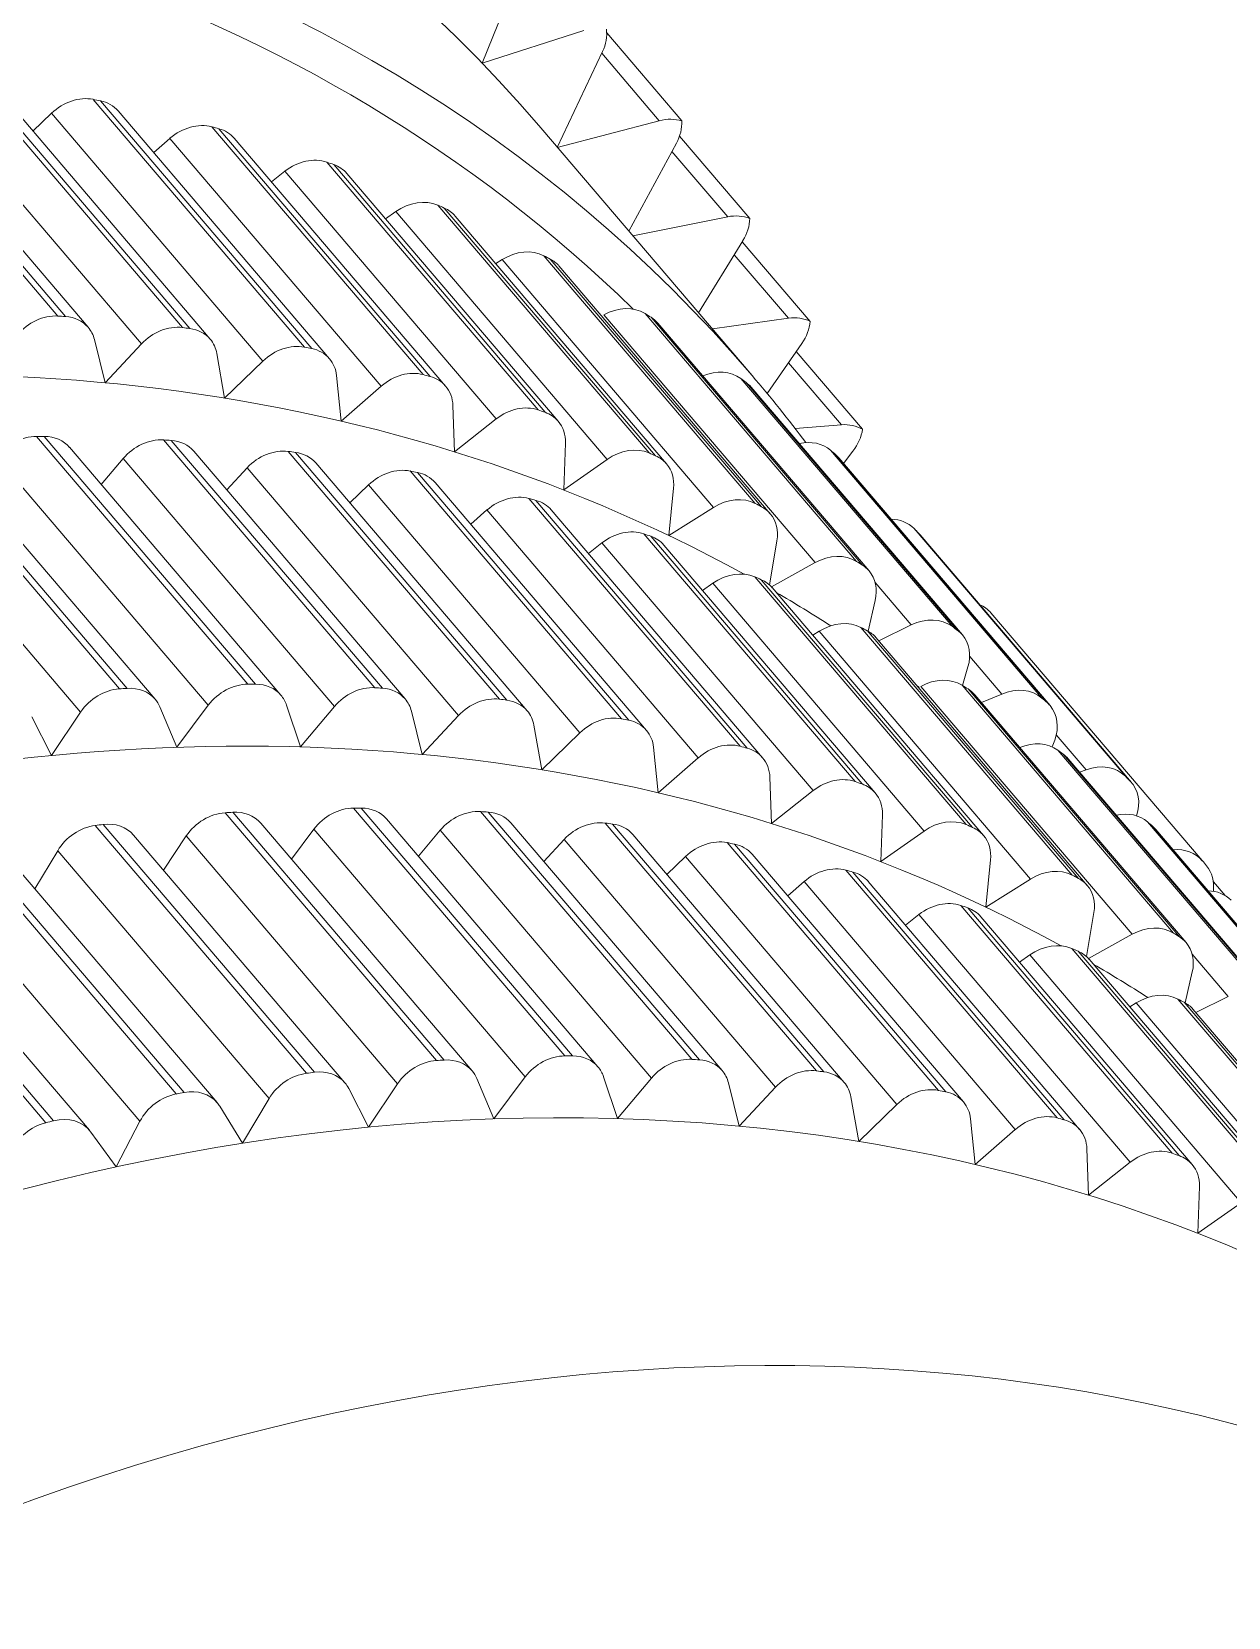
# Model space of a CAD drawing. Header units: metres. Extents: x 2999 to 3109, y 1752 to 1796.
# Drawn here: x 3012.04881 to 3012.05313, y 1761.79973 to 1761.80546 of the extents above; entities that cross this region are included whole.
import ezdxf

# ---------------------------------------------------------------- set-up
doc = ezdxf.new("R2010")
doc.units = ezdxf.units.M
doc.layers.add('PAREDES', color=7, linetype='Continuous')

msp = doc.modelspace()

# ---------------------------------------------------------------- linework, layer by layer
at = {"layer": 'PAREDES', "color": 253, "lineweight": 0}
for p, q in [((3012.050580953375, 1761.805693076457), (3012.05043922738, 1761.805341972981)), ((3012.05043922738, 1761.805341972981), (3012.050805422916, 1761.805460226606)), ((3012.051159607111, 1761.805133561239), (3012.050888509148, 1761.805451518339)), ((3012.050873264536, 1761.805384130103), (3012.050710011375, 1761.805037891653)), ((3012.051078471667, 1761.805134457279), (3012.050870561944, 1761.805378278692)), ((3012.048906998782, 1761.804429271273), (3012.048144060868, 1761.805323892335)), ((3012.04893431277, 1761.804427595543), (3012.048171328505, 1761.805322176897)), ((3012.049016404332, 1761.804388620547), (3012.048253466418, 1761.805283241608)), ((3012.049357119675, 1761.804387640275), (3012.048594181762, 1761.805282261337)), ((3012.049383910203, 1761.804384230228), (3012.048620972289, 1761.805278851289)), ((3012.049208621724, 1761.804328417939), (3012.048445683811, 1761.805223039001)), ((3012.049456939127, 1761.804346171281), (3012.048694001214, 1761.805240792342)), ((3012.049797428306, 1761.804317029254), (3012.049034490392, 1761.805211650316)), ((3012.049823523254, 1761.804311898177), (3012.049060585341, 1761.805206519238)), ((3012.049887827288, 1761.804275205352), (3012.049124809959, 1761.805169919116)), ((3012.048817247422, 1761.805096268789), (3012.048884247145, 1761.805161219922)), ((3012.049647264474, 1761.804266506158), (3012.048884247145, 1761.805161219922)), ((3012.05022609101, 1761.804217796197), (3012.049463153096, 1761.805112417258)), ((3012.050251444028, 1761.804210904381), (3012.049488506115, 1761.805105525442)), ((3012.051413189513, 1761.804214717588), (3012.0506502516, 1761.80510933865)), ((3012.050710011375, 1761.805037891653), (3012.051078471667, 1761.805134457279)), ((3012.04925305935, 1761.805019555285), (3012.049311819962, 1761.805070858068)), ((3012.050074804227, 1761.804176276715), (3012.049311819962, 1761.805070858068)), ((3012.05030707632, 1761.804176266152), (3012.049544138406, 1761.805070887213)), ((3012.051140148549, 1761.805053079639), (3012.050968429725, 1761.804736236655)), ((3012.051405049581, 1761.804781570708), (3012.051151489177, 1761.805078868365)), ((3012.051325219697, 1761.804787603572), (3012.051124093363, 1761.805023412835)), ((3012.049677946889, 1761.804914034185), (3012.049726661301, 1761.804952390841)), ((3012.050489599214, 1761.804057769779), (3012.049726661301, 1761.804952390841)), ((3012.050641353538, 1761.804090206385), (3012.049878415625, 1761.804984827446)), ((3012.05066588521, 1761.804081646533), (3012.049902900946, 1761.804976227887)), ((3012.050713104092, 1761.804049605677), (3012.049950166179, 1761.804944226738)), ((3012.051041567634, 1761.803934776635), (3012.050278550304, 1761.804829490399)), ((3012.051065105841, 1761.803924562036), (3012.050302167928, 1761.804819183097)), ((3012.050090089662, 1761.804780235592), (3012.0501270302, 1761.80480625564)), ((3012.050889968113, 1761.803911634579), (3012.0501270302, 1761.80480625564)), ((3012.051104308698, 1761.803895780451), (3012.050341324434, 1761.804790361804)), ((3012.05098323409, 1761.804718861518), (3012.051325219697, 1761.804787603572)), ((3012.051424972557, 1761.803752248879), (3012.050662080995, 1761.804646909648)), ((3012.051380460529, 1761.804701355314), (3012.051220242986, 1761.80444097846)), ((3012.051544694242, 1761.80442108245), (3012.051349047585, 1761.804650495217)), ((3012.051622874329, 1761.804409939336), (3012.051377890809, 1761.804697225088)), ((3012.050487951891, 1761.80461845121), (3012.050511245337, 1761.804633101694)), ((3012.051274183249, 1761.803738480633), (3012.050511245337, 1761.804633101694)), ((3012.051447437885, 1761.803740472235), (3012.050684499971, 1761.804635093296)), ((3012.05147904188, 1761.803715307291), (3012.050716103967, 1761.804609928352)), ((3012.05164073542, 1761.803538943883), (3012.050877797506, 1761.804433564944)), ((3012.051790072392, 1761.803543431175), (3012.051027134478, 1761.804438052237)), ((3012.051811418488, 1761.803530052778), (3012.051048480575, 1761.804424673839)), ((3012.051270056342, 1761.804382549258), (3012.051544694242, 1761.80442108245)), ((3012.051835681953, 1761.803509047251), (3012.051072664624, 1761.804403761015)), ((3012.049038966724, 1761.804344458448), (3012.049078154578, 1761.804188200624)), ((3012.049078154578, 1761.804188200624), (3012.049208621724, 1761.804328417939)), ((3012.0515931483, 1761.804330466796), (3012.051467926328, 1761.804149415398)), ((3012.04948127339, 1761.804293561477), (3012.049509265518, 1761.804133016903)), ((3012.049509265518, 1761.804133016903), (3012.049647264474, 1761.804266506158)), ((3012.051735902762, 1761.804036615403), (3012.051544815858, 1761.804260611699)), ((3012.051812121879, 1761.804020256203), (3012.051572776866, 1761.804300960054)), ((3012.049913231661, 1761.804214028873), (3012.049929988509, 1761.804049806608)), ((3012.052135357933, 1761.803308959463), (3012.051372466372, 1761.804203620233)), ((3012.052155505383, 1761.803294072016), (3012.05139256747, 1761.804188693077)), ((3012.049929988509, 1761.804049806608), (3012.050074804227, 1761.804176276715)), ((3012.052172746288, 1761.803277980508), (3012.051409808375, 1761.80417260157)), ((3012.050333179991, 1761.804106205336), (3012.050338503174, 1761.803939099843)), ((3012.050338503174, 1761.803939099843), (3012.050489599214, 1761.804057769779)), ((3012.051568570001, 1761.804023301847), (3012.051735902762, 1761.804036615403)), ((3012.049129138057, 1761.803082937993), (3012.048366200143, 1761.803977559055)), ((3012.049157201081, 1761.803084797181), (3012.048394263167, 1761.803979418242)), ((3012.04959329627, 1761.803099784935), (3012.048830358357, 1761.803994405996)), ((3012.049621007952, 1761.803099896518), (3012.048858070039, 1761.803994517579)), ((3012.050051428827, 1761.803087359535), (3012.049288444563, 1761.803981940889)), ((3012.050078742815, 1761.803085683805), (3012.049315758551, 1761.803980265159)), ((3012.050739205301, 1761.803970541554), (3012.050733147968, 1761.803801241307)), ((3012.049257861963, 1761.803045817106), (3012.048494924049, 1761.803940438167)), ((3012.049450043469, 1761.803023838845), (3012.048687105555, 1761.803918459906)), ((3012.049712420484, 1761.803060548248), (3012.04894948257, 1761.803955169309)), ((3012.049063993063, 1761.803820843067), (3012.049142281189, 1761.803914270693)), ((3012.049905219102, 1761.803019649632), (3012.049142281189, 1761.803914270693)), ((3012.050160834377, 1761.803046708809), (3012.049397896464, 1761.80394132987)), ((3012.050501549721, 1761.803045728537), (3012.049738611807, 1761.803940349598)), ((3012.050528340248, 1761.80304231849), (3012.049765355983, 1761.803936899843)), ((3012.050733147968, 1761.803801241307), (3012.050889968113, 1761.803911634579)), ((3012.052459406192, 1761.803050025748), (3012.051696468279, 1761.803944646809)), ((3012.052478229227, 1761.803033682245), (3012.051715244962, 1761.803928263598)), ((3012.052488990502, 1761.803022809132), (3012.051726006237, 1761.803917390485)), ((3012.051777490628, 1761.803941725056), (3012.051743160006, 1761.803897366674)), ((3012.048989305692, 1761.802999152794), (3012.04822641413, 1761.803893813563)), ((3012.049516536567, 1761.803802183081), (3012.049590113857, 1761.803881127262)), ((3012.05035305177, 1761.802986506201), (3012.049590113857, 1761.803881127262)), ((3012.050601402237, 1761.803004127132), (3012.049838431259, 1761.803898880604)), ((3012.050941858352, 1761.802975117516), (3012.050178920438, 1761.803869738578)), ((3012.0509679533, 1761.802969986438), (3012.050205015387, 1761.8038646075)), ((3012.049961631116, 1761.803754317343), (3012.050028756606, 1761.803819215481)), ((3012.050791694519, 1761.80292459442), (3012.050028756606, 1761.803819215481)), ((3012.051032257334, 1761.802933293614), (3012.050269273069, 1761.803827874968)), ((3012.051129752036, 1761.803807633759), (3012.051112354048, 1761.803636655114)), ((3012.051370474704, 1761.802875844751), (3012.050607536791, 1761.803770465812)), ((3012.051395874073, 1761.802868992643), (3012.05063293616, 1761.803763613704)), ((3012.051112354048, 1761.803636655114), (3012.051274183249, 1761.803738480633)), ((3012.050397443044, 1761.803677603839), (3012.050456250008, 1761.80372894633)), ((3012.051219267337, 1761.802834232566), (3012.050456250008, 1761.80372894633)), ((3012.051451506365, 1761.802834354414), (3012.050688568452, 1761.803728975475)), ((3012.051785863, 1761.802748201944), (3012.051022799319, 1761.803642876)), ((3012.051810268905, 1761.802739695087), (3012.051047330991, 1761.803634316149)), ((3012.051503218288, 1761.803618038477), (3012.051476495611, 1761.803458038473)), ((3012.052760860304, 1761.80276755721), (3012.05199792239, 1761.803662178271)), ((3012.05277827951, 1761.802749850354), (3012.052015341596, 1761.803644471416)), ((3012.05278307102, 1761.802744632421), (3012.052020086755, 1761.803639213775)), ((3012.050822330583, 1761.803572082739), (3012.050871091346, 1761.803610479102)), ((3012.051634108675, 1761.802715765338), (3012.050871091346, 1761.803610479102)), ((3012.051857534138, 1761.802707693939), (3012.051094596225, 1761.803602315)), ((3012.05148332566, 1761.803451191443), (3012.05164073542, 1761.803538943883)), ((3012.051234473356, 1761.803438284146), (3012.051271493309, 1761.803464211491)), ((3012.052034477574, 1761.802569630138), (3012.051271493309, 1761.803464211491)), ((3012.052185997679, 1761.802592864897), (3012.051423059766, 1761.803487485959)), ((3012.052209535887, 1761.802582650298), (3012.051446597974, 1761.803477271359)), ((3012.05224881816, 1761.80255377601), (3012.051485754479, 1761.803448450066)), ((3012.051988049292, 1761.803313925089), (3012.05185765568, 1761.803466791896)), ((3012.051858028724, 1761.803402656468), (3012.051832206449, 1761.80329132704)), ((3012.053038039255, 1761.80246332849), (3012.052275101341, 1761.803357949552)), ((3012.051632461352, 1761.803276446769), (3012.05165562903, 1761.803291150249)), ((3012.052418646359, 1761.802396436485), (3012.05165562903, 1761.803291150249)), ((3012.052569402602, 1761.802410337141), (3012.051806464689, 1761.803304958202)), ((3012.05259186793, 1761.802398560497), (3012.051828930017, 1761.803293181558)), ((3012.051870414611, 1761.803256389053), (3012.051988049292, 1761.803313925089)), ((3012.052623425574, 1761.802373355845), (3012.051860487661, 1761.803267976906)), ((3012.05219273378, 1761.8031623355), (3012.052172841971, 1761.803095306019)), ((3012.05231472165, 1761.803064311727), (3012.052198940508, 1761.803200121214)), ((3012.052785119114, 1761.802196992437), (3012.052022181201, 1761.803091613498)), ((3012.052934502437, 1761.802201519437), (3012.052171564524, 1761.803096140499)), ((3012.052955848533, 1761.80218814104), (3012.052192864269, 1761.803082722393)), ((3012.052980111999, 1761.802167135513), (3012.052217174085, 1761.803061756574)), ((3012.052241508322, 1761.803033257099), (3012.05231472165, 1761.803064311727)), ((3012.048884321358, 1761.802842510713), (3012.048989305692, 1761.802999152794)), ((3012.049274967226, 1761.803017875694), (3012.049336083634, 1761.802872045117)), ((3012.049336083634, 1761.802872045117), (3012.049450043469, 1761.803023838845)), ((3012.049732509244, 1761.803024714886), (3012.049782760567, 1761.802873273453)), ((3012.049782760567, 1761.802873273453), (3012.049905219102, 1761.803019649632)), ((3012.050183396769, 1761.803002546711), (3012.050222584623, 1761.802846288886)), ((3012.050222584623, 1761.802846288886), (3012.05035305177, 1761.802986506201)), ((3012.048812690593, 1761.802982227213), (3012.048884321358, 1761.802842510713)), ((3012.050625736499, 1761.802951517328), (3012.050653695564, 1761.802791105165)), ((3012.050653695564, 1761.802791105165), (3012.050791694519, 1761.80292459442)), ((3012.051057741122, 1761.802872024432), (3012.051074418554, 1761.80270789487)), ((3012.052505976593, 1761.802898002755), (3012.052497012866, 1761.802873285831)), ((3012.05261940892, 1761.802791203097), (3012.052511681818, 1761.802917517188)), ((3012.051074418554, 1761.80270789487), (3012.051219267337, 1761.802834232566)), ((3012.053279787979, 1761.801967047726), (3012.052516850066, 1761.802861668787)), ((3012.053299935428, 1761.801952160278), (3012.052536951164, 1761.802846741631)), ((3012.053317209398, 1761.80193593636), (3012.05255423842, 1761.802830689832)), ((3012.0514776431, 1761.802764161187), (3012.05148293322, 1761.802597188105)), ((3012.052595236645, 1761.802782550644), (3012.05261940892, 1761.802791203097)), ((3012.05148293322, 1761.802597188105), (3012.051634108675, 1761.802715765338)), ((3012.050737805732, 1761.801757780494), (3012.049974742051, 1761.802652454551)), ((3012.050765517413, 1761.801757892077), (3012.050002533149, 1761.80265247343)), ((3012.049805178341, 1761.801695158044), (3012.049042194076, 1761.802589739397)), ((3012.049833453652, 1761.801698645713), (3012.049070515739, 1761.802593266774)), ((3012.050273568102, 1761.801741026255), (3012.049510630189, 1761.802635647316)), ((3012.050301631126, 1761.801742885443), (3012.049538646861, 1761.802637466796)), ((3012.050402292008, 1761.801703905368), (3012.049639354095, 1761.802598526429)), ((3012.050856850529, 1761.80171863651), (3012.050093866264, 1761.802613217863)), ((3012.051195812521, 1761.801745408089), (3012.050432874608, 1761.802640029151)), ((3012.051223126509, 1761.801743732359), (3012.050460188596, 1761.802638353421)), ((3012.051305343839, 1761.801704704368), (3012.050542280158, 1761.802599378424)), ((3012.051645979766, 1761.801703816799), (3012.050883041853, 1761.80259843786)), ((3012.051672723942, 1761.801700367044), (3012.050909786029, 1761.802594988105)), ((3012.051883714762, 1761.802628537113), (3012.051877657429, 1761.802459236866)), ((3012.053603836237, 1761.80170811401), (3012.052840898324, 1761.802602735071)), ((3012.053622659273, 1761.801691770507), (3012.052859675008, 1761.80258635186)), ((3012.049943495451, 1761.801660629604), (3012.049180557538, 1761.802555250665)), ((3012.049288364055, 1761.802428843871), (3012.049370797824, 1761.802551862117)), ((3012.050133735737, 1761.801657241056), (3012.049370797824, 1761.802551862117)), ((3012.049750337237, 1761.802468411522), (3012.04983148925, 1761.80257650846)), ((3012.050594473514, 1761.801681927107), (3012.04983148925, 1761.80257650846)), ((3012.050208502524, 1761.802478838626), (3012.050286711235, 1761.802572358955)), ((3012.051049649148, 1761.801677737894), (3012.050286711235, 1761.802572358955)), ((3012.050661046028, 1761.80246017864), (3012.050734543902, 1761.802539215524)), ((3012.051497481815, 1761.801644594463), (3012.050734543902, 1761.802539215524)), ((3012.051745832282, 1761.801662215394), (3012.050982894369, 1761.802556836455)), ((3012.051877657429, 1761.802459236866), (3012.052034477574, 1761.802569630138)), ((3012.053633453612, 1761.801680764983), (3012.052870515698, 1761.802575386044)), ((3012.049334543037, 1761.801620201819), (3012.048571605124, 1761.80251482288)), ((3012.049362871806, 1761.801625503375), (3012.048599854477, 1761.802520217139)), ((3012.049482460148, 1761.801588914592), (3012.048719522235, 1761.802483535654)), ((3012.048824469792, 1761.802360466161), (3012.048906497196, 1761.802498406177)), ((3012.04966943511, 1761.801603785115), (3012.048906497196, 1761.802498406177)), ((3012.051106061161, 1761.802412405605), (3012.051173186652, 1761.802477303743)), ((3012.051936124565, 1761.801582682682), (3012.051173186652, 1761.802477303743)), ((3012.052086288397, 1761.801633205778), (3012.051323350483, 1761.802527826839)), ((3012.052112462761, 1761.801627981998), (3012.051349445432, 1761.802522695762)), ((3012.052176641027, 1761.801591342168), (3012.051413703114, 1761.802485963229)), ((3012.048891851814, 1761.801523696214), (3012.048128913902, 1761.802418317276)), ((3012.049203445157, 1761.801521717655), (3012.048440460892, 1761.802416299009)), ((3012.052514904749, 1761.801533933013), (3012.051751966836, 1761.802428554074)), ((3012.052540257767, 1761.801527041197), (3012.051777366205, 1761.802421701966)), ((3012.052274215146, 1761.80246558961), (3012.052256784094, 1761.802294743376)), ((3012.048863562292, 1761.801516660187), (3012.048100624379, 1761.802411281248)), ((3012.049020947148, 1761.801489143816), (3012.048257883468, 1761.802383817872)), ((3012.051541873089, 1761.802335692101), (3012.051600759469, 1761.802386941889)), ((3012.052363697382, 1761.801492320828), (3012.051600759469, 1761.802386941889)), ((3012.052595936411, 1761.801492442676), (3012.051832952146, 1761.802387024029)), ((3012.052256784094, 1761.802294743376), (3012.052418646359, 1761.802396436485)), ((3012.053121212446, 1761.802336875473), (3012.053078817805, 1761.802386550901)), ((3012.052930246693, 1761.801406250498), (3012.052167308781, 1761.802300871559)), ((3012.051966760628, 1761.802230171001), (3012.052015554456, 1761.802268434954)), ((3012.052778538721, 1761.8013738536), (3012.052015554456, 1761.802268434954)), ((3012.052954778366, 1761.801397690647), (3012.052191840452, 1761.802292311708)), ((3012.053002043599, 1761.801365689498), (3012.052239105686, 1761.802260310559)), ((3012.052647648333, 1761.802276126739), (3012.052620879305, 1761.802116087027)), ((3012.052627755706, 1761.802109279705), (3012.052785119114, 1761.802196992437)), ((3012.053330381373, 1761.801250913451), (3012.05256744346, 1761.802145534513)), ((3012.053353919581, 1761.801240698852), (3012.052591028019, 1761.802135359621)), ((3012.052378903402, 1761.802096372408), (3012.052415923355, 1761.802122299753)), ((3012.053178861268, 1761.801227678692), (3012.052415923355, 1761.802122299753)), ((3012.053393201853, 1761.801211824564), (3012.052630263941, 1761.802106445625)), ((3012.053132479337, 1761.801972013351), (3012.053002085725, 1761.802124880159)), ((3012.05300245877, 1761.80206074473), (3012.052976636494, 1761.801949415302)), ((3012.053713832648, 1761.801068425403), (3012.052950894735, 1761.801963046464)), ((3012.05301487772, 1761.801914344904), (3012.053132479337, 1761.801972013351)), ((3012.052776891398, 1761.801934535031), (3012.052800138491, 1761.801949145808)), ((3012.053563076405, 1761.801054524746), (3012.052800138491, 1761.801949145808)), ((3012.053736377391, 1761.801056556056), (3012.052973360062, 1761.80195126982)), ((3012.05376785562, 1761.801031444107), (3012.053004917706, 1761.801926065168)), ((3012.050419397271, 1761.801675963956), (3012.050480467328, 1761.801530093671)), ((3012.050480467328, 1761.801530093671), (3012.050594473514, 1761.801681927107)), ((3012.050876972353, 1761.801682670737), (3012.050927190613, 1761.801531361715)), ((3012.050927190613, 1761.801531361715), (3012.051049649148, 1761.801677737894)), ((3012.049957120638, 1761.801640315475), (3012.050028751404, 1761.801500598975)), ((3012.050028751404, 1761.801500598975), (3012.050133735737, 1761.801657241056)), ((3012.051327780463, 1761.801660595265), (3012.051367014669, 1761.801504377148)), ((3012.051367014669, 1761.801504377148), (3012.051497481815, 1761.801644594463)), ((3012.049491969628, 1761.801575843955), (3012.049573856727, 1761.801442824171)), ((3012.049573856727, 1761.801442824171), (3012.04966943511, 1761.801603785115)), ((3012.051770166545, 1761.80160960559), (3012.051798205025, 1761.801449100724)), ((3012.051798205025, 1761.801449100724), (3012.051936124565, 1761.801582682682)), ((3012.049117557632, 1761.80135732486), (3012.049203445157, 1761.801521717655)), ((3012.052202171167, 1761.801530112694), (3012.0522188486, 1761.801365983132)), ((3012.049025751638, 1761.801482972588), (3012.049117557632, 1761.80135732486)), ((3012.0522188486, 1761.801365983132), (3012.052363697382, 1761.801492320828)), ((3012.052622073146, 1761.801422249449), (3012.052627396329, 1761.801255143956)), ((3012.052627396329, 1761.801255143956), (3012.052778538721, 1761.8013738536)), ((3012.053028144808, 1761.801286625375), (3012.053022041123, 1761.80111728542)), ((3012.053022041123, 1761.80111728542), (3012.053178861268, 1761.801227678692))]:
    msp.add_line(p, q, dxfattribs=at)
for centre, radius, start, end in [((3010.970527799075, 1762.908031058607), 1.466147559632665, 301.4662384121358, 319.7050643108328), ((3111.831710831227, 1645.171900464966), 153.5083563845369, 130.5044300701699, 130.5682091427031), ((3103.501619721041, 1654.8958702153), 140.6997006626653, 130.497354821136, 130.5667228412183)]:
    msp.add_arc(centre, radius, start, end, dxfattribs=at)
for centre, major_axis, ratio, start_param, end_param in [((3009.143085672198, 1765.041227319452), (-2.768294905619666, 3.231465536757614), 0.5783642864339333, 3.047316074371338, 3.235869169235229), ((3012.044677533914, 1761.800015523697), (0.005972797101564249, 0.0050937222497857), 0.8089340818482185, 4.205712230032077e-06, 2.229350805282593), ((3012.045440471828, 1761.799120902636), (0.005858627080862386, 0.004996398590360712), 0.8089340707589203, 0.07397518306970596, 3.061085939407349), ((3012.045440471828, 1761.799120902636), (0.005972797101564249, 0.0050937222497857), 0.8089340818482185, 6.283098220825195, 9.424691200256348), ((3012.050740594578, 1761.805419477888), (0.0001217253010711734, 0.0001037960305268887), 0.8089340472728174, 5.221343994140625, 5.791396617889404), ((3012.048977459714, 1761.805071174594), (0.0001217253010711734, 0.0001037960305268887), 0.8089340472728174, 0.5714225769042969, 1.648749470710754), ((3012.04620340974, 1761.798226281574), (0.006048879547756614, 0.00515857821753691), 0.8089341051817623, 0.5675672292709351, 0.5714225769042969), ((3012.049003038307, 1761.805066083378), (0.0001217253010711734, 0.0001037960305268887), 0.8089340472728174, 3.401769888000672e-08, 0.5675672292709351), ((3012.04939748374, 1761.804973863721), (0.0001217253010711734, 0.0001037960305268887), 0.8089340472728174, 0.5073084235191345, 1.584635376930237), ((3012.04620340974, 1761.798226281574), (0.006048879547756614, 0.00515857821753691), 0.8089341051817623, 0.5034530758857727, 0.5073084235191345), ((3012.049422413105, 1761.804967091183), (0.0001217253010711734, 0.0001037960305268887), 0.8089340472728174, 6.283185482025146, 6.786638259887695), ((3012.051088178739, 1761.804996664297), (0.0001217253010711734, 0.0001037960305268887), 0.8089340472728174, 0.4625006020069122, 1.032553672790527), ((3012.051011890003, 1761.805097350084), (0.0001217253010711734, 0.0001037960305268887), 0.8089340472728174, 5.157229900360107, 5.727282524108887), ((3012.049804412274, 1761.804848778579), (0.0001217253010711734, 0.0001037960305268887), 0.8089340472728174, 0.4431942999362946, 1.520521283149719), ((3012.04620340974, 1761.798226281574), (0.006048879547756614, 0.00515857821753691), 0.8089341051817623, 0.4393389225006104, 0.4431942999362946), ((3012.049828520293, 1761.804840338005), (0.0001217253010711734, 0.0001037960305268887), 0.8089340472728174, 6.283185005187988, 6.722524166107178), ((3012.050196563993, 1761.804696568393), (0.0001217253010711734, 0.0001037960305268887), 0.8089340472728174, 0.3790801763534546, 1.456407070159912), ((3012.04620340974, 1761.798226281574), (0.006048879547756614, 0.00515857821753691), 0.8089341051817623, 0.3752247989177704, 0.3790801763534546), ((3012.050219678548, 1761.804686473071), (0.0001217253010711734, 0.0001037960305268887), 0.8089340472728174, 6.283019065856934, 6.65841007232666), ((3012.051325452842, 1761.804647641796), (0.0001217253010711734, 0.0001037960305268887), 0.8089340472728174, 0.3983864784240723, 0.9684394598007202), ((3012.051257195881, 1761.804754243737), (0.0001217253010711734, 0.0001037960305268887), 0.8089340472728174, 5.093115329742432, 5.663168430328369), ((3012.050572290639, 1761.804517749981), (0.0001217253010711734, 0.0001037960305268887), 0.8089340472728174, 0.3149660229682922, 1.392292976379395), ((3012.04620340974, 1761.798226281574), (0.006048879547756614, 0.00515857821753691), 0.8089341051817623, 0.311110645532608, 0.3149660229682922), ((3012.050594332314, 1761.804506092614), (0.0001217253010711734, 0.0001037960305268887), 0.8089340472728174, 8.544111551600508e-08, 0.311110645532608), ((3012.048867881398, 1761.804286460384), (0.0001217253010711734, 0.0001037960305268887), 0.8089340472728174, 0.6996508240699768, 1.776977777481079), ((3012.046966347654, 1761.797331660513), (0.006048879547756614, 0.00515857821753691), 0.8089341051817623, 0.695795476436615, 0.6996508240699768), ((3012.048894679031, 1761.804284824516), (0.0001217253010711734, 0.0001037960305268887), 0.8089340472728174, 0.0001322138559771702, 0.695795476436615), ((3012.050930083008, 1761.804312959284), (0.0001217253010711734, 0.0001037960305268887), 0.8089340472728174, 0.2508518993854523, 1.328178882598877), ((3012.04620340974, 1761.798226281574), (0.006048879547756614, 0.00515857821753691), 0.8089341051817623, 0.2469965219497681, 0.2508518993854523), ((3012.050950939323, 1761.804299964985), (0.0001217253010711734, 0.0001037960305268887), 0.8089340472728174, 6.283185482025146, 6.530181884765625), ((3012.051535413907, 1761.804279560937), (0.0001217253010711734, 0.0001037960305268887), 0.8089340472728174, 0.3342723548412323, 0.9043253660202026), ((3012.046966347654, 1761.797331660513), (0.005858627080862386, 0.004996398590360712), 0.8089340707589203, 0.2972365319728851, 0.9991498589515686), ((3012.048894679031, 1761.804284824516), (0.0001217253010711734, 0.0001037960305268887), 0.8089340472728174, 5.90165376663208, 6.283317565917969), ((3012.049309019069, 1761.804245652733), (0.0001217253010711734, 0.0001037960305268887), 0.8089340472728174, 0.6355367302894592, 1.712863683700562), ((3012.046966347654, 1761.797331660513), (0.006048879547756614, 0.00515857821753691), 0.8089341051817623, 0.6316813230514526, 0.6355367302894592), ((3012.049335293241, 1761.804242282547), (0.0001217253010711734, 0.0001037960305268887), 0.8089340472728174, 3.284769150013744e-07, 0.6316813230514526), ((3012.051475460031, 1761.804391668513), (0.0001217253010711734, 0.0001037960305268887), 0.8089340472728174, 5.029001235961914, 5.599054336547852), ((3012.049335293241, 1761.804242282547), (0.0001217253010711734, 0.0001037960305268887), 0.8089340472728174, 5.837539672851562, 6.283185482025146), ((3012.049740477042, 1761.80417646083), (0.0001217253010711734, 0.0001037960305268887), 0.8089340472728174, 0.5714225769042969, 1.648749470710754), ((3012.046966347654, 1761.797331660513), (0.006048879547756614, 0.00515857821753691), 0.8089341051817623, 0.5675672292709351, 0.5714225769042969), ((3012.04976597622, 1761.804171462316), (0.0001217253010711734, 0.0001037960305268887), 0.8089340472728174, 3.401741111019874e-08, 0.5675672292709351), ((3012.04976597622, 1761.804171462316), (0.0001217253010711734, 0.0001037960305268887), 0.8089340472728174, 5.773425579071045, 6.283185482025146), ((3012.050160501069, 1761.804079149957), (0.0001217253010711734, 0.0001037960305268887), 0.8089340472728174, 0.5073084235191345, 1.584635376930237), ((3012.046966347654, 1761.797331660513), (0.006048879547756614, 0.00515857821753691), 0.8089341051817623, 0.5034530758857727, 0.5073084235191345), ((3012.050185351019, 1761.804072470122), (0.0001217253010711734, 0.0001037960305268887), 0.8089340472728174, 6.283185482025146, 6.786638259887695), ((3012.051268425405, 1761.804083308888), (0.0001217253010711734, 0.0001037960305268887), 0.8089340472728174, 0.1867377609014511, 1.192118883132935), ((3012.04620340974, 1761.798226281574), (0.006048879547756614, 0.00515857821753691), 0.8089341051817623, 0.1828823834657669, 0.1867377609014511), ((3012.051288116138, 1761.804068673129), (0.0001217253010711734, 0.0001037960305268887), 0.8089340472728174, 6.283185005187988, 6.466067790985107), ((3012.045440471828, 1761.799120902636), (0.005972797101564249, 0.0050937222497857), 0.8089340818482185, 6.234360694885254, 6.283098220825195), ((3012.050185351019, 1761.804072470122), (0.0001217253010711734, 0.0001037960305268887), 0.8089340472728174, 5.709311485290527, 6.283185482025146), ((3012.050567396538, 1761.803954197225), (0.0001217253010711734, 0.0001037960305268887), 0.8089340472728174, 0.4431942999362946, 1.520521283149719), ((3012.046966347654, 1761.797331660513), (0.006048879547756614, 0.00515857821753691), 0.8089341051817623, 0.4393389225006104, 0.4431942999362946), ((3012.050591458207, 1761.803945716943), (0.0001217253010711734, 0.0001037960305268887), 0.8089340472728174, 6.283185005187988, 6.722524166107178), ((3012.050591458207, 1761.803945716943), (0.0001217253010711734, 0.0001037960305268887), 0.8089340472728174, 5.64519739151001, 6.283185005187988), ((3012.051717228224, 1761.803893957806), (0.0001217253010711734, 0.0001037960305268887), 0.8089340472728174, 0.2701582014560699, 0.8402112126350403), ((3012.051665722976, 1761.804011213493), (0.0001217253010711734, 0.0001037960305268887), 0.8089340472728174, 4.964887142181396, 5.534940242767334), ((3012.048800482527, 1761.803851314537), (0.0001217253010711734, 0.0001037960305268887), 0.8089340472728174, 0.7637649774551392, 1.841091871261597), ((3012.047347839786, 1761.796884369836), (0.006048879547756614, 0.00515857821753691), 0.8089341051817623, 0.7599096298217773, 0.7637649774551392), ((3012.048827710918, 1761.803851333571), (0.0001217253010711734, 0.0001037960305268887), 0.8089340472728174, 6.283185005187988, 7.043095111846924), ((3012.04924937353, 1761.803839169708), (0.0001217253010711734, 0.0001037960305268887), 0.8089340472728174, 0.6996508240699768, 1.776977777481079), ((3012.047347839786, 1761.796884369836), (0.006048879547756614, 0.00515857821753691), 0.8089341051817623, 0.695795476436615, 0.6996508240699768), ((3012.049276204227, 1761.803837401429), (0.0001217253010711734, 0.0001037960305268887), 0.8089340472728174, 0.0001322138559771702, 0.695795476436615), ((3012.051585947682, 1761.803829553859), (0.0001217253010711734, 0.0001037960305268887), 0.8089340472728174, 0.12262362241745, 0.983066737651825), ((3012.049690511201, 1761.803798362056), (0.0001217253010711734, 0.0001037960305268887), 0.8089340472728174, 0.6355367302894592, 1.712863683700562), ((3012.047347839786, 1761.796884369836), (0.006048879547756614, 0.00515857821753691), 0.8089341051817623, 0.6316813230514526, 0.6355367302894592), ((3012.049716739022, 1761.803794952163), (0.0001217253010711734, 0.0001037960305268887), 0.8089340472728174, 3.284772276401782e-07, 0.6316813230514526), ((3012.050959501906, 1761.803801947332), (0.0001217253010711734, 0.0001037960305268887), 0.8089340472728174, 0.3790801763534546, 1.456407070159912), ((3012.046966347654, 1761.797331660513), (0.006048879547756614, 0.00515857821753691), 0.8089341051817623, 0.3752247989177704, 0.3790801763534546), ((3012.050982616462, 1761.803791852009), (0.0001217253010711734, 0.0001037960305268887), 0.8089340472728174, 6.283019065856934, 6.65841007232666), ((3012.04620340974, 1761.798226281574), (0.006048879547756614, 0.00515857821753691), 0.8089341051817623, 0.1187682524323463, 0.12262362241745), ((3012.051604280936, 1761.803813594455), (0.0001217253010711734, 0.0001037960305268887), 0.8089340472728174, 6.283090591430664, 6.40195369720459), ((3012.050121922823, 1761.803729130445), (0.0001217253010711734, 0.0001037960305268887), 0.8089340472728174, 0.5714225769042969, 1.648749470710754), ((3012.047347839786, 1761.796884369836), (0.006048879547756614, 0.00515857821753691), 0.8089341051817623, 0.5675672292709351, 0.5714225769042969), ((3012.050147547768, 1761.803724078937), (0.0001217253010711734, 0.0001037960305268887), 0.8089340472728174, 3.40174004520577e-08, 0.5675672292709351), ((3012.050982616462, 1761.803791852009), (0.0001217253010711734, 0.0001037960305268887), 0.8089340472728174, 5.581083297729492, 6.283019065856934), ((3012.050541993201, 1761.803631859281), (0.0001217253010711734, 0.0001037960305268887), 0.8089340472728174, 0.5073084235191345, 1.584635376930237), ((3012.047347839786, 1761.796884369836), (0.006048879547756614, 0.00515857821753691), 0.8089341051817623, 0.5034530758857727, 0.5073084235191345), ((3012.0505667968, 1761.803625139737), (0.0001217253010711734, 0.0001037960305268887), 0.8089340472728174, 6.283185482025146, 6.786638259887695), ((3012.051335307968, 1761.803623036217), (0.0001217253010711734, 0.0001037960305268887), 0.8089340472728174, 0.3149660229682922, 1.392292976379395), ((3012.046966347654, 1761.797331660513), (0.006048879547756614, 0.00515857821753691), 0.8089341051817623, 0.311110645532608, 0.3149660229682922), ((3012.051357270228, 1761.803611471553), (0.0001217253010711734, 0.0001037960305268887), 0.8089340472728174, 8.544105156715887e-08, 0.311110645532608), ((3012.051357270228, 1761.803611471553), (0.0001217253010711734, 0.0001037960305268887), 0.8089340472728174, 5.516969203948975, 6.283185482025146), ((3012.051881306262, 1761.803552793496), (0.0001217253010711734, 0.0001037960305268887), 0.8089340472728174, 0.05850948765873909, 0.7353331446647644), ((3012.050948921735, 1761.803506774138), (0.0001217253010711734, 0.0001037960305268887), 0.8089340472728174, 0.4431942999362946, 1.520521283149719), ((3012.047347839786, 1761.796884369836), (0.006048879547756614, 0.00515857821753691), 0.8089341051817623, 0.4393389225006104, 0.4431942999362946), ((3012.050972950339, 1761.803498426267), (0.0001217253010711734, 0.0001037960305268887), 0.8089340472728174, 6.283185005187988, 6.722524166107178), ((3012.04620340974, 1761.798226281574), (0.006048879547756614, 0.00515857821753691), 0.8089341051817623, 0.05465411394834518, 0.05850948765873909), ((3012.051898361454, 1761.803535417744), (0.0001217253010711734, 0.0001037960305268887), 0.8089340472728174, 1.555331010649752e-07, 0.05465411394834518), ((3012.051693020921, 1761.803418338222), (0.0001217253010711734, 0.0001037960305268887), 0.8089340472728174, 0.2508518993854523, 1.328178882598877), ((3012.051340947687, 1761.803354616947), (0.0001217253010711734, 0.0001037960305268887), 0.8089340472728174, 0.3790801763534546, 1.456407070159912), ((3012.046966347654, 1761.797331660513), (0.006048879547756614, 0.00515857821753691), 0.8089341051817623, 0.2469965219497681, 0.2508518993854523), ((3012.051713877237, 1761.803405343923), (0.0001217253010711734, 0.0001037960305268887), 0.8089340472728174, 6.283185482025146, 6.530181884765625), ((3012.051713877237, 1761.803405343923), (0.0001217253010711734, 0.0001037960305268887), 0.8089340472728174, 5.452855110168457, 6.283185482025146), ((3012.047347839786, 1761.796884369836), (0.006048879547756614, 0.00515857821753691), 0.8089341051817623, 0.3752247989177704, 0.3790801763534546), ((3012.051364108594, 1761.803344561333), (0.0001217253010711734, 0.0001037960305268887), 0.8089340472728174, 6.283019065856934, 6.65841007232666), ((3012.046966347654, 1761.797331660513), (0.005858627080862386, 0.004996398590360712), 0.8089340707589203, 0.2397577613592148, 0.2762543559074402), ((3012.052153455456, 1761.803254060818), (0.0001217253010711734, 0.0001037960305268887), 0.8089340472728174, 6.277580738067627, 6.663201808929443), ((3012.052031363319, 1761.803188687827), (0.0001217253010711734, 0.0001037960305268887), 0.8089340472728174, 0.1867377609014511, 1.26406466960907), ((3012.051716753749, 1761.803175705832), (0.0001217253010711734, 0.0001037960305268887), 0.8089340472728174, 0.3149660229682922, 1.392292976379395), ((3012.047347839786, 1761.796884369836), (0.006048879547756614, 0.00515857821753691), 0.8089341051817623, 0.311110645532608, 0.3149660229682922), ((3012.05173876236, 1761.803164180876), (0.0001217253010711734, 0.0001037960305268887), 0.8089340472728174, 8.544076735006456e-08, 0.311110645532608), ((3012.046966347654, 1761.797331660513), (0.006048879547756614, 0.00515857821753691), 0.8089341051817623, 0.1828823834657669, 0.1867377609014511), ((3012.052051100403, 1761.803174091775), (0.0001217253010711734, 0.0001037960305268887), 0.8089340472728174, 6.283185005187988, 6.466067790985107), ((3012.052051100403, 1761.803174091775), (0.0001217253010711734, 0.0001037960305268887), 0.8089340472728174, 5.388740539550781, 6.283185005187988), ((3012.052074513053, 1761.802971047546), (0.0001217253010711734, 0.0001037960305268887), 0.8089340472728174, 0.2508518993854523, 1.328178882598877), ((3012.0481107777, 1761.795989748775), (0.005858627080862386, 0.004996398590360712), 0.8089340707589203, 0.2972365319728851, 0.9991498589515686), ((3012.049108556929, 1761.802940254437), (0.0001217253010711734, 0.0001037960305268887), 0.8089340472728174, 0.8278791308403015, 1.905206084251404), ((3012.0481107777, 1761.795989748775), (0.006048879547756614, 0.00515857821753691), 0.8089341051817623, 0.8240237236022949, 0.8278791308403015), ((3012.049136136662, 1761.802942021075), (0.0001217253010711734, 0.0001037960305268887), 0.8089340472728174, 6.283023834228516, 7.107209205627441), ((3012.049136136662, 1761.802942021075), (0.0001217253010711734, 0.0001037960305268887), 0.8089340472728174, 6.029881954193115, 6.283023834228516), ((3012.049563466792, 1761.802956733183), (0.0001217253010711734, 0.0001037960305268887), 0.8089340472728174, 0.7637649774551392, 1.841091871261597), ((3012.0481107777, 1761.795989748775), (0.006048879547756614, 0.00515857821753691), 0.8089341051817623, 0.7599096298217773, 0.7637649774551392), ((3012.049590648831, 1761.80295671251), (0.0001217253010711734, 0.0001037960305268887), 0.8089340472728174, 6.283185005187988, 7.043095111846924), ((3012.049590648831, 1761.80295671251), (0.0001217253010711734, 0.0001037960305268887), 0.8089340472728174, 5.965767860412598, 6.283185005187988), ((3012.050012390859, 1761.802944455944), (0.0001217253010711734, 0.0001037960305268887), 0.8089340472728174, 0.6996508240699768, 1.776977777481079), ((3012.0481107777, 1761.795989748775), (0.006048879547756614, 0.00515857821753691), 0.8089341051817623, 0.695795476436615, 0.6996508240699768), ((3012.05003914214, 1761.802942780368), (0.0001217253010711734, 0.0001037960305268887), 0.8089340472728174, 0.0001322138559771702, 0.695795476436615), ((3012.05003914214, 1761.802942780368), (0.0001217253010711734, 0.0001037960305268887), 0.8089340472728174, 5.90165376663208, 6.283317565917969), ((3012.050453402763, 1761.802903701287), (0.0001217253010711734, 0.0001037960305268887), 0.8089340472728174, 0.6355367302894592, 1.712863683700562), ((3012.0481107777, 1761.795989748775), (0.006048879547756614, 0.00515857821753691), 0.8089341051817623, 0.6316813230514526, 0.6355367302894592), ((3012.046966347654, 1761.797331660513), (0.005858627080862386, 0.004996398590360712), 0.8089340707589203, 0.1780160218477249, 0.1796350181102753), ((3012.047347839786, 1761.796884369836), (0.006048879547756614, 0.00515857821753691), 0.8089341051817623, 0.2469965219497681, 0.2508518993854523), ((3012.052095402433, 1761.802957920836), (0.0001217253010711734, 0.0001037960305268887), 0.8089340472728174, 6.283185482025146, 6.530181884765625), ((3012.052348885595, 1761.802934932798), (0.0001217253010711734, 0.0001037960305268887), 0.8089340472728174, 0.12262362241745, 1.199950575828552), ((3012.046966347654, 1761.797331660513), (0.006048879547756614, 0.00515857821753691), 0.8089341051817623, 0.1187682524323463, 0.12262362241745), ((3012.050479676936, 1761.802900331101), (0.0001217253010711734, 0.0001037960305268887), 0.8089340472728174, 3.284769150013744e-07, 0.6316813230514526), ((3012.050479676936, 1761.802900331101), (0.0001217253010711734, 0.0001037960305268887), 0.8089340472728174, 5.837539672851562, 6.283185482025146), ((3012.05236721885, 1761.802918973393), (0.0001217253010711734, 0.0001037960305268887), 0.8089340472728174, 6.283090591430664, 6.40195369720459), ((3012.05236721885, 1761.802918973393), (0.0001217253010711734, 0.0001037960305268887), 0.8089340472728174, 5.324626445770264, 6.283090591430664), ((3012.050884907087, 1761.802834549092), (0.0001217253010711734, 0.0001037960305268887), 0.8089340472728174, 0.5714225769042969, 1.648749470710754), ((3012.0481107777, 1761.795989748775), (0.006048879547756614, 0.00515857821753691), 0.8089341051817623, 0.5675672292709351, 0.5714225769042969), ((3012.050910485681, 1761.802829457876), (0.0001217253010711734, 0.0001037960305268887), 0.8089340472728174, 3.40174004520577e-08, 0.5675672292709351), ((3012.050910485681, 1761.802829457876), (0.0001217253010711734, 0.0001037960305268887), 0.8089340472728174, 5.773425579071045, 6.283185482025146), ((3012.051304931114, 1761.802737238219), (0.0001217253010711734, 0.0001037960305268887), 0.8089340472728174, 0.5073084235191345, 1.584635376930237), ((3012.0481107777, 1761.795989748775), (0.006048879547756614, 0.00515857821753691), 0.8089341051817623, 0.5034530758857727, 0.5073084235191345), ((3012.0524128091, 1761.802741357443), (0.0001217253010711734, 0.0001037960305268887), 0.8089340472728174, 0.1867377609014511, 1.192118763923645), ((3012.051329734712, 1761.802730518676), (0.0001217253010711734, 0.0001037960305268887), 0.8089340472728174, 6.283185482025146, 6.786638259887695), ((3012.051329734712, 1761.802730518676), (0.0001217253010711734, 0.0001037960305268887), 0.8089340472728174, 5.709311485290527, 6.283185482025146), ((3012.047347839786, 1761.796884369836), (0.006048879547756614, 0.00515857821753691), 0.8089341051817623, 0.1828823834657669, 0.1867377609014511), ((3012.052432546184, 1761.80272676139), (0.0001217253010711734, 0.0001037960305268887), 0.8089340472728174, 6.283185005187988, 6.466067790985107), ((3012.051711906, 1761.802612192784), (0.0001217253010711734, 0.0001037960305268887), 0.8089340472728174, 0.4431942999362946, 1.520521283149719), ((3012.052644244176, 1761.802658172435), (0.0001217253010711734, 0.0001037960305268887), 0.8089340472728174, 0.05850948765873909, 1.135836362838745), ((3012.046966347654, 1761.797331660513), (0.006048879547756614, 0.00515857821753691), 0.8089341051817623, 0.05465411394834518, 0.05850948765873909), ((3012.0481107777, 1761.795989748775), (0.006048879547756614, 0.00515857821753691), 0.8089341051817623, 0.4393389225006104, 0.4431942999362946), ((3012.051735888252, 1761.802603805205), (0.0001217253010711734, 0.0001037960305268887), 0.8089340472728174, 6.283185005187988, 6.722524166107178), ((3012.051735888252, 1761.802603805205), (0.0001217253010711734, 0.0001037960305268887), 0.8089340472728174, 5.64519739151001, 6.283185005187988), ((3012.052661299367, 1761.802640796683), (0.0001217253010711734, 0.0001037960305268887), 0.8089340472728174, 5.359101295471191, 6.337839603424072), ((3012.052661299367, 1761.802640796683), (0.0001217253010711734, 0.0001037960305268887), 0.8089340472728174, 1.555333852820695e-07, 0.05465411394834518), ((3012.049944912573, 1761.802509402799), (0.0001217253010711734, 0.0001037960305268887), 0.8089340472728174, 0.7637649774551392, 1.841091871261597), ((3012.04849222348, 1761.79554241839), (0.006048879547756614, 0.00515857821753691), 0.8089341051817623, 0.7599096298217773, 0.7637649774551392), ((3012.049972140963, 1761.802509421833), (0.0001217253010711734, 0.0001037960305268887), 0.8089340472728174, 6.283185005187988, 7.043095111846924), ((3012.050393882991, 1761.802497165267), (0.0001217253010711734, 0.0001037960305268887), 0.8089340472728174, 0.6996508240699768, 1.776977777481079), ((3012.049031119631, 1761.802447966812), (0.0001217253010711734, 0.0001037960305268887), 0.8089340472728174, 0.8919932246208191, 1.969320178031921), ((3012.04849222348, 1761.79554241839), (0.006048879547756614, 0.00515857821753691), 0.8089341051817623, 0.8881378769874573, 0.8919932246208191), ((3012.049058785885, 1761.802451414927), (0.0001217253010711734, 0.0001037960305268887), 0.8089340472728174, 2.948920609924244e-07, 0.8881378769874573), ((3012.049490049062, 1761.80249296376), (0.0001217253010711734, 0.0001037960305268887), 0.8089340472728174, 0.8278791308403015, 1.905206084251404), ((3012.04849222348, 1761.79554241839), (0.006048879547756614, 0.00515857821753691), 0.8089341051817623, 0.8240237236022949, 0.8278791308403015), ((3012.049517582443, 1761.802494690691), (0.0001217253010711734, 0.0001037960305268887), 0.8089340472728174, 6.283023834228516, 7.107209205627441), ((3012.04849222348, 1761.79554241839), (0.006048879547756614, 0.00515857821753691), 0.8089341051817623, 0.695795476436615, 0.6996508240699768), ((3012.050420634273, 1761.802495489691), (0.0001217253010711734, 0.0001037960305268887), 0.8089340472728174, 0.0001322138559771702, 0.695795476436615), ((3012.050834894896, 1761.802456410611), (0.0001217253010711734, 0.0001037960305268887), 0.8089340472728174, 0.6355367302894592, 1.712863683700562), ((3012.04849222348, 1761.79554241839), (0.006048879547756614, 0.00515857821753691), 0.8089341051817623, 0.6316813230514526, 0.6355367302894592), ((3012.050861169068, 1761.802453040425), (0.0001217253010711734, 0.0001037960305268887), 0.8089340472728174, 3.284769150013744e-07, 0.6316813230514526), ((3012.052103931951, 1761.802460035594), (0.0001217253010711734, 0.0001037960305268887), 0.8089340472728174, 0.3790801763534546, 1.456407070159912), ((3012.0481107777, 1761.795989748775), (0.006048879547756614, 0.00515857821753691), 0.8089341051817623, 0.3752247989177704, 0.3790801763534546), ((3012.052730331376, 1761.802487602413), (0.0001217253010711734, 0.0001037960305268887), 0.8089340472728174, 0.12262362241745, 0.983066737651825), ((3012.047347839786, 1761.796884369836), (0.006048879547756614, 0.00515857821753691), 0.8089341051817623, 0.1187682524323463, 0.12262362241745), ((3012.052748710982, 1761.802471682716), (0.0001217253010711734, 0.0001037960305268887), 0.8089340472728174, 6.283090591430664, 6.40195369720459), ((3012.051266352868, 1761.802387218707), (0.0001217253010711734, 0.0001037960305268887), 0.8089340472728174, 0.5714225769042969, 1.648749470710754), ((3012.052127046507, 1761.802449940272), (0.0001217253010711734, 0.0001037960305268887), 0.8089340472728174, 6.283019065856934, 6.65841007232666), ((3012.052127046507, 1761.802449940272), (0.0001217253010711734, 0.0001037960305268887), 0.8089340472728174, 5.581083297729492, 6.283019065856934), ((3012.04849222348, 1761.79554241839), (0.006048879547756614, 0.00515857821753691), 0.8089341051817623, 0.5675672292709351, 0.5714225769042969), ((3012.051291977813, 1761.802382167199), (0.0001217253010711734, 0.0001037960305268887), 0.8089340472728174, 3.401768822186568e-08, 0.5675672292709351), ((3012.052916393369, 1761.802359439757), (0.0001217253010711734, 0.0001037960305268887), 0.8089340472728174, 6.277580738067627, 7.135012149810791), ((3012.051686423246, 1761.802289947542), (0.0001217253010711734, 0.0001037960305268887), 0.8089340472728174, 0.5073084235191345, 1.584635376930237), ((3012.04849222348, 1761.79554241839), (0.006048879547756614, 0.00515857821753691), 0.8089341051817623, 0.5034530758857727, 0.5073084235191345), ((3012.051711306261, 1761.802283135296), (0.0001217253010711734, 0.0001037960305268887), 0.8089340472728174, 6.283185482025146, 6.786638259887695), ((3012.052479691662, 1761.802281084771), (0.0001217253010711734, 0.0001037960305268887), 0.8089340472728174, 0.3149660229682922, 1.392292976379395), ((3012.046966347654, 1761.797331660513), (0.006048879547756614, 0.00515857821753691), 0.8089341051817623, 6.273725509643555, 6.277580738067627), ((3012.0529318859, 1761.802340886058), (0.0001217253010711734, 0.0001037960305268887), 0.8089340472728174, 5.552212715148926, 6.273725509643555), ((3012.0481107777, 1761.795989748775), (0.006048879547756614, 0.00515857821753691), 0.8089341051817623, 0.311110645532608, 0.3149660229682922), ((3012.052501700273, 1761.802269559814), (0.0001217253010711734, 0.0001037960305268887), 0.8089340472728174, 8.544076735006456e-08, 0.311110645532608), ((3012.052501700273, 1761.802269559814), (0.0001217253010711734, 0.0001037960305268887), 0.8089340472728174, 5.516969203948975, 6.283185482025146), ((3012.052093351781, 1761.8021648624), (0.0001217253010711734, 0.0001037960305268887), 0.8089340472728174, 0.4431942999362946, 1.520521283149719), ((3012.04849222348, 1761.79554241839), (0.006048879547756614, 0.00515857821753691), 0.8089341051817623, 0.4393389225006104, 0.4431942999362946), ((3012.053025736308, 1761.802210881758), (0.0001217253010711734, 0.0001037960305268887), 0.8089340472728174, 0.05850948765873909, 0.7353331446647644), ((3012.052117334033, 1761.802156474821), (0.0001217253010711734, 0.0001037960305268887), 0.8089340472728174, 6.283185005187988, 6.722524166107178), ((3012.052837450966, 1761.802076426484), (0.0001217253010711734, 0.0001037960305268887), 0.8089340472728174, 0.2508518993854523, 1.328178882598877), ((3012.0481107777, 1761.795989748775), (0.006048879547756614, 0.00515857821753691), 0.8089341051817623, 0.2469965219497681, 0.2508518993854523), ((3012.052858340346, 1761.802063299775), (0.0001217253010711734, 0.0001037960305268887), 0.8089340472728174, 6.283185482025146, 6.530181884765625), ((3012.052485377732, 1761.802012705209), (0.0001217253010711734, 0.0001037960305268887), 0.8089340472728174, 0.3790801763534546, 1.456407070159912), ((3012.04849222348, 1761.79554241839), (0.006048879547756614, 0.00515857821753691), 0.8089341051817623, 0.3752247989177704, 0.3790801763534546), ((3012.052508538639, 1761.802002649595), (0.0001217253010711734, 0.0001037960305268887), 0.8089340472728174, 6.283019065856934, 6.65841007232666), ((3012.052858340346, 1761.802063299775), (0.0001217253010711734, 0.0001037960305268887), 0.8089340472728174, 5.452855110168457, 6.283185482025146), ((3012.0481107777, 1761.795989748775), (0.005858627080862386, 0.004996398590360712), 0.8089340707589203, 0.2397577613592148, 0.2762543559074402), ((3012.052861183794, 1761.801833794094), (0.0001217253010711734, 0.0001037960305268887), 0.8089340472728174, 0.3149660229682922, 1.392292976379395), ((3012.04849222348, 1761.79554241839), (0.006048879547756614, 0.00515857821753691), 0.8089341051817623, 0.311110645532608, 0.3149660229682922), ((3012.052883192405, 1761.801822269138), (0.0001217253010711734, 0.0001037960305268887), 0.8089340472728174, 8.544076735006456e-08, 0.311110645532608), ((3012.049255240809, 1761.794647704626), (0.005858627080862386, 0.004996398590360712), 0.8089340707589203, 6.283183097839355, 7.28233528137207), ((3012.05025306639, 1761.801598249996), (0.0001217253010711734, 0.0001037960305268887), 0.8089340472728174, 0.8278791308403015, 1.905206084251404), ((3012.049255240809, 1761.794647704626), (0.006048879547756614, 0.00515857821753691), 0.8089341051817623, 0.8240237236022949, 0.8278791308403015), ((3012.050280566707, 1761.801600109337), (0.0001217253010711734, 0.0001037960305268887), 0.8089340472728174, 6.283023834228516, 7.107209205627441), ((3012.050707929901, 1761.801614689035), (0.0001217253010711734, 0.0001037960305268887), 0.8089340472728174, 0.7637649774551392, 1.841091871261597), ((3012.049255240809, 1761.794647704626), (0.006048879547756614, 0.00515857821753691), 0.8089341051817623, 0.7599096298217773, 0.7637649774551392), ((3012.050735078877, 1761.801614800771), (0.0001217253010711734, 0.0001037960305268887), 0.8089340472728174, 6.283185005187988, 7.043095111846924), ((3012.051156820904, 1761.801602544206), (0.0001217253010711734, 0.0001037960305268887), 0.8089340472728174, 0.6996508240699768, 1.776977777481079), ((3012.049255240809, 1761.794647704626), (0.006048879547756614, 0.00515857821753691), 0.8089341051817623, 0.695795476436615, 0.6996508240699768), ((3012.051183572186, 1761.80160086863), (0.0001217253010711734, 0.0001037960305268887), 0.8089340472728174, 0.0001322138559771702, 0.695795476436615), ((3012.04979413696, 1761.801553253048), (0.0001217253010711734, 0.0001037960305268887), 0.8089340472728174, 0.8919932246208191, 1.969320178031921), ((3012.049255240809, 1761.794647704626), (0.006048879547756614, 0.00515857821753691), 0.8089341051817623, 0.8881378769874573, 0.8919932246208191), ((3012.04982177015, 1761.801556833573), (0.0001217253010711734, 0.0001037960305268887), 0.8089340472728174, 2.948923452095187e-07, 0.8881378769874573), ((3012.050280566707, 1761.801600109337), (0.0001217253010711734, 0.0001037960305268887), 0.8089340472728174, 6.029881954193115, 6.283023834228516), ((3012.050735078877, 1761.801614800771), (0.0001217253010711734, 0.0001037960305268887), 0.8089340472728174, 5.965767860412598, 6.283185005187988), ((3012.051183572186, 1761.80160086863), (0.0001217253010711734, 0.0001037960305268887), 0.8089340472728174, 5.90165376663208, 6.283317565917969), ((3012.051597832809, 1761.801561789549), (0.0001217253010711734, 0.0001037960305268887), 0.8089340472728174, 0.6355367302894592, 1.712863683700562), ((3012.049255240809, 1761.794647704626), (0.006048879547756614, 0.00515857821753691), 0.8089341051817623, 0.6316813230514526, 0.6355367302894592), ((3012.051624106981, 1761.801558419364), (0.0001217253010711734, 0.0001037960305268887), 0.8089340472728174, 3.284769150013744e-07, 0.6316813230514526), ((3012.049332935721, 1761.801479949263), (0.0001217253010711734, 0.0001037960305268887), 0.8089340472728174, 0.9561073780059814, 2.033434391021729), ((3012.049255240809, 1761.794647704626), (0.006048879547756614, 0.00515857821753691), 0.8089341051817623, 0.9522520303726196, 0.9561073780059814), ((3012.049360688496, 1761.801485078854), (0.0001217253010711734, 0.0001037960305268887), 0.8089340472728174, 5.775485988124274e-05, 0.9522520303726196), ((3012.04982177015, 1761.801556833573), (0.0001217253010711734, 0.0001037960305268887), 0.8089340472728174, 6.093996047973633, 6.283185482025146), ((3012.051624106981, 1761.801558419364), (0.0001217253010711734, 0.0001037960305268887), 0.8089340472728174, 5.837539672851562, 6.283185482025146), ((3012.052029290782, 1761.801492597646), (0.0001217253010711734, 0.0001037960305268887), 0.8089340472728174, 0.5714225769042969, 1.648749470710754), ((3012.049255240809, 1761.794647704626), (0.006048879547756614, 0.00515857821753691), 0.8089341051817623, 0.5675672292709351, 0.5714225769042969), ((3012.052054915726, 1761.801487546138), (0.0001217253010711734, 0.0001037960305268887), 0.8089340472728174, 3.40174004520577e-08, 0.5675672292709351), ((3012.049360688496, 1761.801485078854), (0.0001217253010711734, 0.0001037960305268887), 0.8089340472728174, 6.158110618591309, 6.283243179321289), ((3012.052054915726, 1761.801487546138), (0.0001217253010711734, 0.0001037960305268887), 0.8089340472728174, 5.773425579071045, 6.283185482025146), ((3012.048871461967, 1761.801378444015), (0.0001217253010711734, 0.0001037960305268887), 0.8089340472728174, 1.020221471786499, 2.097548484802246), ((3012.049255240809, 1761.794647704626), (0.006048879547756614, 0.00515857821753691), 0.8089341051817623, 1.016366124153137, 1.020221471786499), ((3012.048899175495, 1761.801385308078), (0.0001217253010711734, 0.0001037960305268887), 0.8089340472728174, 6.222224712371826, 7.299551486968994), ((3012.052449361159, 1761.801395326481), (0.0001217253010711734, 0.0001037960305268887), 0.8089340472728174, 0.5073084235191345, 1.584635376930237), ((3012.049255240809, 1761.794647704626), (0.006048879547756614, 0.00515857821753691), 0.8089341051817623, 0.5034530758857727, 0.5073084235191345), ((3012.052474244174, 1761.801388514235), (0.0001217253010711734, 0.0001037960305268887), 0.8089340472728174, 6.283185482025146, 6.786638259887695), ((3012.052474244174, 1761.801388514235), (0.0001217253010711734, 0.0001037960305268887), 0.8089340472728174, 5.709311485290527, 6.283185482025146), ((3012.052856289693, 1761.801270241338), (0.0001217253010711734, 0.0001037960305268887), 0.8089340472728174, 0.4431942999362946, 1.520521283149719), ((3012.049255240809, 1761.794647704626), (0.006048879547756614, 0.00515857821753691), 0.8089341051817623, 0.4393389225006104, 0.4431942999362946), ((3012.052880271946, 1761.80126185376), (0.0001217253010711734, 0.0001037960305268887), 0.8089340472728174, 6.283185005187988, 6.722524166107178), ((3012.049255240809, 1761.794647704626), (0.005858627080862386, 0.004996398590360712), 0.8089340707589203, 0.9991498589515686, 3.102003335952759), ((3012.052880271946, 1761.80126185376), (0.0001217253010711734, 0.0001037960305268887), 0.8089340472728174, 5.64519739151001, 6.283185005187988), ((3012.050018225073, 1761.793753123273), (0.005858627080862386, 0.004996398590360712), 0.8089340707589203, 6.283101081848145, 7.28233528137207), ((3012.050018225073, 1761.793753123273), (0.005858627080862386, 0.004996398590360712), 0.8089340707589203, 0.9991498589515686, 3.14150857925415)]:
    msp.add_ellipse(centre, major_axis=major_axis, ratio=ratio, start_param=start_param, end_param=end_param, dxfattribs=at)

doc.saveas('drawing.dxf')
